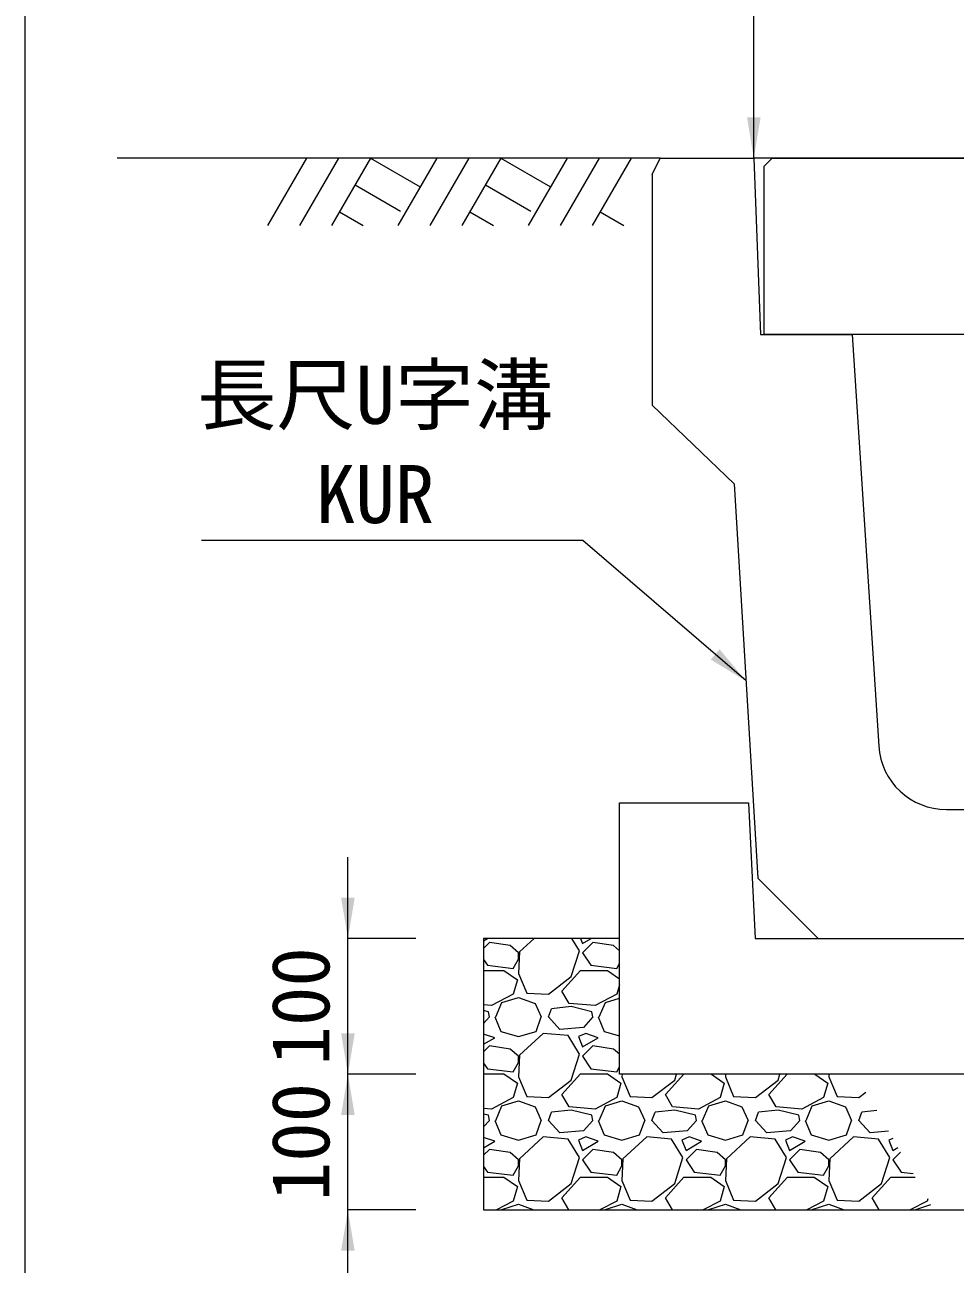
# Model space of a CAD drawing. Units: millimetres at full size, sheet at 1:40. Extents: x 206103 to 244503, y 883348 to 903496.
# Drawn here: x 234503 to 235189, y 894012 to 894926 of the extents above; entities that cross this region are included whole.
import ezdxf
from ezdxf.enums import TextEntityAlignment as Align

# ---------------------------------------------------------------- set-up
doc = ezdxf.new("R2010")
doc.units = ezdxf.units.MM
doc.header["$LTSCALE"] = 40
for name, color, linetype, lineweight in [('0_2', 7, 'Continuous', 20), ('図枠', 5, 'Continuous', 13), ('基礎ブロック', 2, 'Continuous', 13), ('基礎材', 7, 'Continuous', 15), ('寸法線', 7, 'Continuous', 13), ('引出線', 4, 'Continuous', 13), ('本体', 2, 'Continuous', 13), ('ﾊｯﾁﾝｸﾞ', 7, 'Continuous', 5)]:
    doc.layers.add(name, color=color, linetype=linetype, lineweight=lineweight)
doc.styles.add('ＭＳ ゴシック', font='')
doc.styles.get('ＭＳ ゴシック').set_extended_font_data('MS Gothic')

# ---------------------------------------------------------------- blocks, each defined once
blk = doc.blocks.new('filled_arrow')
at = {"color": 0, "linetype": 'Continuous', "lineweight": -2}
blk.add_solid([(7.5, 1.25), (0, 0), (7.5, -1.25)], dxfattribs=at)

msp = doc.modelspace()

# ---------------------------------------------------------------- linework, layer by layer
at = {"layer": '0_2'}
msp.add_line((234971.21, 894827.33), (234571.21, 894827.33), dxfattribs=at)
at = {"layer": '図枠'}
msp.add_line((234503.21, 903148.33), (234503.21, 883348.33), dxfattribs=at)
at = {"layer": '基礎ブロック', "lineweight": 20}
for p, q in [((234941.21, 894252.33), (234941.21, 894352.33)), ((234941.21, 894352.33), (235036.21, 894352.33)), ((235036.21, 894352.33), (235041.21, 894252.33)), ((234941.21, 894152.33), (234941.21, 894252.33)), ((235041.21, 894252.33), (235694.21, 894252.33)), ((235794.21, 894152.33), (234941.21, 894152.33))]:
    msp.add_line(p, q, dxfattribs=at)
at = {"layer": '基礎材'}
for p, q in [((234841.21, 894252.33), (234841.21, 894052.33)), ((234841.21, 894052.33), (235894.21, 894052.33))]:
    msp.add_line(p, q, dxfattribs=at)
at = {"layer": '基礎材', "lineweight": 13}
msp.add_line((234941.21, 894252.33), (234841.21, 894252.33), dxfattribs=at)
at = {"layer": '寸法線'}
for p, q in [((235040.21, 894827.33), (235040.21, 895427.33)), ((235540.21, 894827.33), (235040.21, 894827.33)), ((234741.21, 894092.33), (234741.21, 894312.33)), ((234791.21, 894252.33), (234741.21, 894252.33)), ((234741.21, 893992.33), (234741.21, 894212.33)), ((234791.21, 894152.33), (234741.21, 894152.33)), ((234791.21, 894152.33), (234741.21, 894152.33)), ((234791.21, 894052.33), (234741.21, 894052.33))]:
    msp.add_line(p, q, dxfattribs=at)
at = {"layer": '引出線'}
msp.add_lwpolyline([(235034.48, 894442.05), (234914.27, 894545.51), (234633.44, 894545.51)], dxfattribs=at)
at = {"layer": '本体'}
for p, q in [((234965.21, 894815.33), (234971.21, 894827.33)), ((234971.21, 894827.33), (235040.21, 894827.33)), ((235040.21, 894827.33), (235045.21, 894697.33)), ((234965.21, 894815.33), (234965.21, 894645.33)), ((235045.21, 894697.33), (235112.71, 894697.33)), ((235112.71, 894697.33), (235132.2, 894394.12)), ((234965.21, 894645.33), (235025.71, 894587.33)), ((235025.71, 894587.33), (235043.26, 894296.78)), ((235182.1, 894347.33), (235393.32, 894347.33)), ((235087.71, 894252.33), (235043.26, 894296.78)), ((235087.71, 894252.33), (235487.71, 894252.33))]:
    msp.add_line(p, q, dxfattribs=at)
at = {"layer": '本体', "lineweight": 20}
msp.add_lwpolyline([(235047.71, 894697.33), (235047.71, 894821.33), (235053.71, 894827.33), (235521.71, 894827.33), (235527.71, 894821.33), (235527.71, 894697.33)], close=True, dxfattribs=at)
at = {"layer": '本体'}
msp.add_arc((235182.1, 894397.33), 50, 183.67824, 270, dxfattribs=at)
at = {"layer": 'ﾊｯﾁﾝｸﾞ', "lineweight": 9}
for p, q in [((234710.65, 894827.33), (234682, 894777.71)), ((234734.27, 894827.33), (234705.62, 894777.71)), ((234757.89, 894827.33), (234729.24, 894777.71)), ((234757.89, 894827.33), (234794.46, 894806.22)), ((234806.65, 894827.33), (234778, 894777.71)), ((234830.27, 894827.33), (234801.62, 894777.71)), ((234853.89, 894827.33), (234825.24, 894777.71)), ((234853.89, 894827.33), (234890.46, 894806.22)), ((234902.65, 894827.33), (234874, 894777.71)), ((234926.27, 894827.33), (234897.62, 894777.71)), ((234949.89, 894827.33), (234921.24, 894777.71)), ((234746.47, 894807.55), (234779.88, 894788.26)), ((234842.47, 894807.55), (234875.88, 894788.26)), ((234735.05, 894787.76), (234752.46, 894777.71)), ((234831.05, 894787.76), (234848.46, 894777.71)), ((234927.05, 894787.76), (234944.46, 894777.71))]:
    msp.add_line(p, q, dxfattribs=at)
at = {"layer": 'ﾊｯﾁﾝｸﾞ'}
for p, q in [((234841.21, 894250.57), (234844.13, 894252.33)), ((234845.51, 894249.35), (234841.21, 894245.04)), ((234860.75, 894247.06), (234845.51, 894249.35)), ((234866.85, 894241.73), (234860.75, 894247.06)), ((234878.39, 894252.33), (234867.61, 894242.49)), ((234911.8, 894243.25), (234906.26, 894252.33)), ((234912.59, 894252.33), (234914.09, 894248.58)), ((234914.09, 894248.58), (234920.33, 894252.33)), ((234921.71, 894249.35), (234914.09, 894241.73)), ((234936.95, 894247.06), (234921.71, 894249.35)), ((234941.21, 894243.34), (234936.95, 894247.06)), ((234841.21, 894236.75), (234843.99, 894232.58)), ((234863.04, 894230.3), (234866.85, 894237.15)), ((234867.61, 894242.49), (234866.85, 894226.49)), ((234866.85, 894237.15), (234866.85, 894241.73)), ((234905.71, 894224.2), (234911.8, 894243.25)), ((234914.09, 894241.73), (234920.19, 894232.58)), ((234841.21, 894228.77), (234856.18, 894228.77)), ((234843.99, 894232.58), (234863.04, 894230.3)), ((234856.18, 894228.77), (234866.08, 894221.91)), ((234898.85, 894213.53), (234912.57, 894228.77)), ((234912.57, 894228.77), (234932.38, 894228.77)), ((234920.19, 894232.58), (234939.24, 894230.3)), ((234932.38, 894228.77), (234941.21, 894222.66)), ((234939.24, 894230.3), (234941.21, 894233.84)), ((234866.08, 894221.91), (234863.04, 894211.25)), ((234866.85, 894226.49), (234872.94, 894212.01)), ((234888.94, 894211.25), (234905.71, 894224.2)), ((234863.04, 894211.25), (234847.03, 894202.86)), ((234872.94, 894212.01), (234888.94, 894211.25)), ((234904.18, 894204.39), (234898.85, 894213.53)), ((234939.24, 894211.25), (234923.23, 894202.86)), ((234941.21, 894218.14), (234939.24, 894211.25)), ((234847.03, 894202.86), (234841.21, 894203.33)), ((234850.08, 894194.48), (234854.65, 894205.15)), ((234854.65, 894205.15), (234866.85, 894208.96)), ((234866.85, 894208.96), (234879.04, 894204.39)), ((234879.04, 894204.39), (234883.61, 894194.48)), ((234888.94, 894194.48), (234891.23, 894200.58)), ((234905.71, 894202.1), (234891.23, 894200.58)), ((234923.23, 894202.86), (234904.18, 894204.39)), ((234920.95, 894198.29), (234905.71, 894202.1)), ((234926.28, 894194.48), (234930.85, 894205.15)), ((234930.85, 894205.15), (234941.21, 894208.38)), ((234844.75, 894198.29), (234841.21, 894199.18)), ((234845.51, 894194.48), (234841.21, 894189.7)), ((234845.51, 894194.48), (234844.75, 894198.29)), ((234849.32, 894194.48), (234853.89, 894183.81)), ((234879.8, 894183.81), (234883.61, 894194.48)), ((234897.33, 894185.34), (234888.94, 894194.48)), ((234921.71, 894194.48), (234914.85, 894186.86)), ((234921.71, 894194.48), (234920.95, 894198.29)), ((234925.52, 894194.48), (234930.09, 894183.81)), ((234849.32, 894179.24), (234841.21, 894181.95)), ((234853.89, 894183.81), (234866.85, 894180)), ((234866.85, 894180), (234879.8, 894183.81)), ((234885.13, 894182.29), (234867.61, 894166.29)), ((234903.42, 894180.77), (234885.13, 894182.29)), ((234914.85, 894186.86), (234897.33, 894185.34)), ((234916.38, 894182.29), (234911.04, 894180)), ((234925.52, 894179.24), (234916.38, 894182.29)), ((234930.09, 894183.81), (234941.21, 894180.55)), ((234841.21, 894174.37), (234849.32, 894179.24)), ((234845.51, 894173.15), (234841.21, 894168.84)), ((234860.75, 894170.86), (234845.51, 894173.15)), ((234911.8, 894167.05), (234903.42, 894180.77)), ((234911.04, 894180), (234914.09, 894172.38)), ((234914.09, 894172.38), (234925.52, 894179.24)), ((234921.71, 894173.15), (234914.09, 894165.53)), ((234936.95, 894170.86), (234921.71, 894173.15)), ((234866.85, 894165.53), (234860.75, 894170.86)), ((234867.61, 894166.29), (234866.85, 894150.29)), ((234866.85, 894160.95), (234866.85, 894165.53)), ((234905.71, 894148), (234911.8, 894167.05)), ((234914.09, 894165.53), (234920.19, 894156.38)), ((234941.21, 894167.14), (234936.95, 894170.86)), ((234841.21, 894160.55), (234843.99, 894156.38)), ((234843.99, 894156.38), (234863.04, 894154.1)), ((234863.04, 894154.1), (234866.85, 894160.95)), ((234920.19, 894156.38), (234939.24, 894154.1)), ((234939.24, 894154.1), (234941.21, 894157.64)), ((234841.21, 894152.57), (234856.18, 894152.57)), ((234856.18, 894152.57), (234866.08, 894145.71)), ((234866.08, 894145.71), (234863.04, 894135.05)), ((234866.85, 894150.29), (234872.94, 894135.81)), ((234888.94, 894135.05), (234905.71, 894148)), ((234898.85, 894137.33), (234912.57, 894152.57)), ((234912.57, 894152.57), (234932.38, 894152.57)), ((234932.38, 894152.57), (234942.28, 894145.71)), ((234942.28, 894145.71), (234939.24, 894135.05)), ((234943.14, 894152.33), (234943.05, 894150.29)), ((234943.05, 894150.29), (234949.14, 894135.81)), ((234965.14, 894135.05), (234981.91, 894148)), ((234975.05, 894137.33), (234988.55, 894152.33)), ((234981.91, 894148), (234983.29, 894152.33)), ((235008.93, 894152.33), (235018.48, 894145.71)), ((235018.48, 894145.71), (235015.44, 894135.05)), ((235019.34, 894152.33), (235019.25, 894150.29)), ((235019.25, 894150.29), (235025.34, 894135.81)), ((235041.34, 894135.05), (235058.11, 894148)), ((235051.25, 894137.33), (235064.75, 894152.33)), ((235058.11, 894148), (235059.49, 894152.33)), ((235085.13, 894152.33), (235094.68, 894145.71)), ((235094.68, 894145.71), (235091.64, 894135.05)), ((235095.54, 894152.33), (235095.45, 894150.29)), ((235095.45, 894150.29), (235101.54, 894135.81)), ((234904.18, 894128.19), (234898.85, 894137.33)), ((234980.38, 894128.19), (234975.05, 894137.33)), ((235056.58, 894128.19), (235051.25, 894137.33)), ((235117.54, 894135.05), (235122.84, 894139.14)), ((234847.03, 894126.66), (234841.21, 894127.13)), ((234863.04, 894135.05), (234847.03, 894126.66)), ((234850.08, 894118.28), (234854.65, 894128.95)), ((234854.65, 894128.95), (234866.85, 894132.76)), ((234866.85, 894132.76), (234879.04, 894128.19)), ((234872.94, 894135.81), (234888.94, 894135.05)), ((234879.04, 894128.19), (234883.61, 894118.28)), ((234923.23, 894126.66), (234904.18, 894128.19)), ((234939.24, 894135.05), (234923.23, 894126.66)), ((234926.28, 894118.28), (234930.85, 894128.95)), ((234930.85, 894128.95), (234943.05, 894132.76)), ((234943.05, 894132.76), (234955.24, 894128.19)), ((234949.14, 894135.81), (234965.14, 894135.05)), ((234955.24, 894128.19), (234959.81, 894118.28)), ((234999.43, 894126.66), (234980.38, 894128.19)), ((235015.44, 894135.05), (234999.43, 894126.66)), ((235002.48, 894118.28), (235007.05, 894128.95)), ((235007.05, 894128.95), (235019.25, 894132.76)), ((235019.25, 894132.76), (235031.44, 894128.19)), ((235025.34, 894135.81), (235041.34, 894135.05)), ((235031.44, 894128.19), (235036.01, 894118.28)), ((235075.63, 894126.66), (235056.58, 894128.19)), ((235091.64, 894135.05), (235075.63, 894126.66)), ((235078.68, 894118.28), (235083.25, 894128.95)), ((235083.25, 894128.95), (235095.45, 894132.76)), ((235095.45, 894132.76), (235107.64, 894128.19)), ((235101.54, 894135.81), (235117.54, 894135.05)), ((235107.64, 894128.19), (235112.21, 894118.28)), ((234844.75, 894122.09), (234841.21, 894122.98)), ((234845.51, 894118.28), (234841.21, 894113.5)), ((234845.51, 894118.28), (234844.75, 894122.09)), ((234849.32, 894118.28), (234853.89, 894107.61)), ((234879.8, 894107.61), (234883.61, 894118.28)), ((234888.94, 894118.28), (234891.23, 894124.38)), ((234897.33, 894109.14), (234888.94, 894118.28)), ((234905.71, 894125.9), (234891.23, 894124.38)), ((234920.95, 894122.09), (234905.71, 894125.9)), ((234921.71, 894118.28), (234914.85, 894110.66)), ((234921.71, 894118.28), (234920.95, 894122.09)), ((234925.52, 894118.28), (234930.09, 894107.61)), ((234956, 894107.61), (234959.81, 894118.28)), ((234965.14, 894118.28), (234967.43, 894124.38)), ((234973.53, 894109.14), (234965.14, 894118.28)), ((234981.91, 894125.9), (234967.43, 894124.38)), ((234997.15, 894122.09), (234981.91, 894125.9)), ((234997.91, 894118.28), (234991.05, 894110.66)), ((234997.91, 894118.28), (234997.15, 894122.09)), ((235001.72, 894118.28), (235006.29, 894107.61)), ((235032.2, 894107.61), (235036.01, 894118.28)), ((235041.34, 894118.28), (235043.63, 894124.38)), ((235049.73, 894109.14), (235041.34, 894118.28)), ((235058.11, 894125.9), (235043.63, 894124.38)), ((235073.35, 894122.09), (235058.11, 894125.9)), ((235074.11, 894118.28), (235067.25, 894110.66)), ((235074.11, 894118.28), (235073.35, 894122.09)), ((235077.92, 894118.28), (235082.49, 894107.61)), ((235108.4, 894107.61), (235112.21, 894118.28)), ((235117.54, 894118.28), (235119.83, 894124.38)), ((235125.93, 894109.14), (235117.54, 894118.28)), ((235130.7, 894125.52), (235119.83, 894124.38)), ((234914.85, 894110.66), (234897.33, 894109.14)), ((234991.05, 894110.66), (234973.53, 894109.14)), ((235067.25, 894110.66), (235049.73, 894109.14)), ((235139.48, 894110.32), (235125.93, 894109.14)), ((234849.32, 894103.04), (234841.21, 894105.75)), ((234841.21, 894098.17), (234849.32, 894103.04)), ((234853.89, 894107.61), (234866.85, 894103.8)), ((234866.85, 894103.8), (234879.8, 894107.61)), ((234885.13, 894106.09), (234867.61, 894090.09)), ((234903.42, 894104.57), (234885.13, 894106.09)), ((234911.8, 894090.85), (234903.42, 894104.57)), ((234916.38, 894106.09), (234911.04, 894103.8)), ((234911.04, 894103.8), (234914.09, 894096.18)), ((234914.09, 894096.18), (234925.52, 894103.04)), ((234925.52, 894103.04), (234916.38, 894106.09)), ((234930.09, 894107.61), (234943.05, 894103.8)), ((234943.05, 894103.8), (234956, 894107.61)), ((234961.33, 894106.09), (234943.81, 894090.09)), ((234979.62, 894104.57), (234961.33, 894106.09)), ((234988, 894090.85), (234979.62, 894104.57)), ((234992.58, 894106.09), (234987.24, 894103.8)), ((234987.24, 894103.8), (234990.29, 894096.18)), ((234990.29, 894096.18), (235001.72, 894103.04)), ((235001.72, 894103.04), (234992.58, 894106.09)), ((235006.29, 894107.61), (235019.25, 894103.8)), ((235019.25, 894103.8), (235032.2, 894107.61)), ((235037.53, 894106.09), (235020.01, 894090.09)), ((235055.82, 894104.57), (235037.53, 894106.09)), ((235064.2, 894090.85), (235055.82, 894104.57)), ((235068.78, 894106.09), (235063.44, 894103.8)), ((235063.44, 894103.8), (235066.49, 894096.18)), ((235066.49, 894096.18), (235077.92, 894103.04)), ((235077.92, 894103.04), (235068.78, 894106.09)), ((235082.49, 894107.61), (235095.45, 894103.8)), ((235095.45, 894103.8), (235108.4, 894107.61)), ((235113.73, 894106.09), (235096.21, 894090.09)), ((235132.02, 894104.57), (235113.73, 894106.09)), ((235140.4, 894090.85), (235132.02, 894104.57)), ((235142.52, 894105.04), (235139.64, 894103.8)), ((235139.64, 894103.8), (235142.69, 894096.18)), ((234845.51, 894096.95), (234841.21, 894092.64)), ((234860.75, 894094.66), (234845.51, 894096.95)), ((234866.85, 894089.33), (234860.75, 894094.66)), ((234905.71, 894071.8), (234911.8, 894090.85)), ((234921.71, 894096.95), (234914.09, 894089.33)), ((234936.95, 894094.66), (234921.71, 894096.95)), ((234943.05, 894089.33), (234936.95, 894094.66)), ((234981.91, 894071.8), (234988, 894090.85)), ((234997.91, 894096.95), (234990.29, 894089.33)), ((235013.15, 894094.66), (234997.91, 894096.95)), ((235019.25, 894089.33), (235013.15, 894094.66)), ((235058.11, 894071.8), (235064.2, 894090.85)), ((235074.11, 894096.95), (235066.49, 894089.33)), ((235089.35, 894094.66), (235074.11, 894096.95)), ((235095.45, 894089.33), (235089.35, 894094.66)), ((235134.31, 894071.8), (235140.4, 894090.85)), ((235142.69, 894096.18), (235146.36, 894098.39)), ((235148.34, 894094.97), (235142.69, 894089.33)), ((234841.21, 894084.35), (234843.99, 894080.18)), ((234863.04, 894077.9), (234866.85, 894084.75)), ((234867.61, 894090.09), (234866.85, 894074.09)), ((234866.85, 894084.75), (234866.85, 894089.33)), ((234914.09, 894089.33), (234920.19, 894080.18)), ((234939.24, 894077.9), (234943.05, 894084.75)), ((234943.81, 894090.09), (234943.05, 894074.09)), ((234943.05, 894084.75), (234943.05, 894089.33)), ((234990.29, 894089.33), (234996.39, 894080.18)), ((235015.44, 894077.9), (235019.25, 894084.75)), ((235020.01, 894090.09), (235019.25, 894074.09)), ((235019.25, 894084.75), (235019.25, 894089.33)), ((235066.49, 894089.33), (235072.59, 894080.18)), ((235091.64, 894077.9), (235095.45, 894084.75)), ((235096.21, 894090.09), (235095.45, 894074.09)), ((235095.45, 894084.75), (235095.45, 894089.33)), ((235142.69, 894089.33), (235148.79, 894080.18)), ((234841.21, 894076.37), (234856.18, 894076.37)), ((234843.99, 894080.18), (234863.04, 894077.9)), ((234856.18, 894076.37), (234866.08, 894069.51)), ((234866.85, 894074.09), (234872.94, 894059.61)), ((234898.85, 894061.13), (234912.57, 894076.37)), ((234912.57, 894076.37), (234932.38, 894076.37)), ((234920.19, 894080.18), (234939.24, 894077.9)), ((234932.38, 894076.37), (234942.28, 894069.51)), ((234943.05, 894074.09), (234949.14, 894059.61)), ((234975.05, 894061.13), (234988.77, 894076.37)), ((234988.77, 894076.37), (235008.58, 894076.37)), ((234996.39, 894080.18), (235015.44, 894077.9)), ((235008.58, 894076.37), (235018.48, 894069.51)), ((235019.25, 894074.09), (235025.34, 894059.61)), ((235051.25, 894061.13), (235064.97, 894076.37)), ((235064.97, 894076.37), (235084.78, 894076.37)), ((235072.59, 894080.18), (235091.64, 894077.9)), ((235084.78, 894076.37), (235094.68, 894069.51)), ((235095.45, 894074.09), (235101.54, 894059.61)), ((235127.45, 894061.13), (235141.17, 894076.37)), ((235141.17, 894076.37), (235159.08, 894076.37)), ((235148.79, 894080.18), (235157.48, 894079.14)), ((234866.08, 894069.51), (234863.04, 894058.85)), ((234888.94, 894058.85), (234905.71, 894071.8)), ((234942.28, 894069.51), (234939.24, 894058.85)), ((234965.14, 894058.85), (234981.91, 894071.8)), ((235018.48, 894069.51), (235015.44, 894058.85)), ((235041.34, 894058.85), (235058.11, 894071.8)), ((235094.68, 894069.51), (235091.64, 894058.85)), ((235117.54, 894058.85), (235134.31, 894071.8)), ((234863.04, 894058.85), (234850.6, 894052.33)), ((234854.65, 894052.75), (234866.85, 894056.56)), ((234866.85, 894056.56), (234878.13, 894052.33)), ((234872.94, 894059.61), (234888.94, 894058.85)), ((234903.99, 894052.33), (234898.85, 894061.13)), ((234939.24, 894058.85), (234926.8, 894052.33)), ((234930.85, 894052.75), (234943.05, 894056.56)), ((234943.05, 894056.56), (234954.33, 894052.33)), ((234949.14, 894059.61), (234965.14, 894058.85)), ((234980.19, 894052.33), (234975.05, 894061.13)), ((235015.44, 894058.85), (235003, 894052.33)), ((235007.05, 894052.75), (235019.25, 894056.56)), ((235019.25, 894056.56), (235030.53, 894052.33)), ((235025.34, 894059.61), (235041.34, 894058.85)), ((235056.39, 894052.33), (235051.25, 894061.13)), ((235091.64, 894058.85), (235079.2, 894052.33)), ((235083.25, 894052.75), (235095.45, 894056.56)), ((235095.45, 894056.56), (235106.73, 894052.33)), ((235101.54, 894059.61), (235117.54, 894058.85)), ((235132.59, 894052.33), (235127.45, 894061.13)), ((235167.84, 894058.85), (235155.4, 894052.33)), ((235159.45, 894052.75), (235170.69, 894056.26)), ((235168.29, 894060.42), (235167.84, 894058.85)), ((234854.48, 894052.33), (234854.65, 894052.75)), ((234930.68, 894052.33), (234930.85, 894052.75)), ((235006.88, 894052.33), (235007.05, 894052.75)), ((235083.08, 894052.33), (235083.25, 894052.75)), ((235159.28, 894052.33), (235159.45, 894052.75))]:
    msp.add_line(p, q, dxfattribs=at)

# ---------------------------------------------------------------- block references
at = {"layer": '寸法線', "xscale": 4, "yscale": 4}
for p, rotation in [((235040.21, 894827.33), 90), ((234741.21, 894252.33), 90), ((234741.21, 894152.33), 90), ((234741.21, 894152.33), 270), ((234741.21, 894052.33), 270)]:
    msp.add_blockref('filled_arrow', p, dxfattribs=dict(at, rotation=rotation))
at = {"layer": '引出線', "xscale": 4, "yscale": 4, "rotation": 139.3}
msp.add_blockref('filled_arrow', (235034.48, 894442.05), dxfattribs=at)

# ---------------------------------------------------------------- texts
at = {"layer": '寸法線', "style": 'ＭＳ ゴシック'}
for p in [(234706.21, 894202.33), (234706.21, 894102.33)]:
    msp.add_text('100', height=42.72, rotation=90, dxfattribs=at).set_placement(p, align=Align.MIDDLE_CENTER)
at = {"layer": '引出線', "style": 'ＭＳ ゴシック'}
for s, p in [('長尺U字溝', (234630.24, 894618.75)), ('KUR', (234717.65, 894545.62))]:
    msp.add_text(s, height=42.72, dxfattribs=at).set_placement(p, align=Align.BOTTOM_LEFT)

doc.saveas('drawing.dxf')
